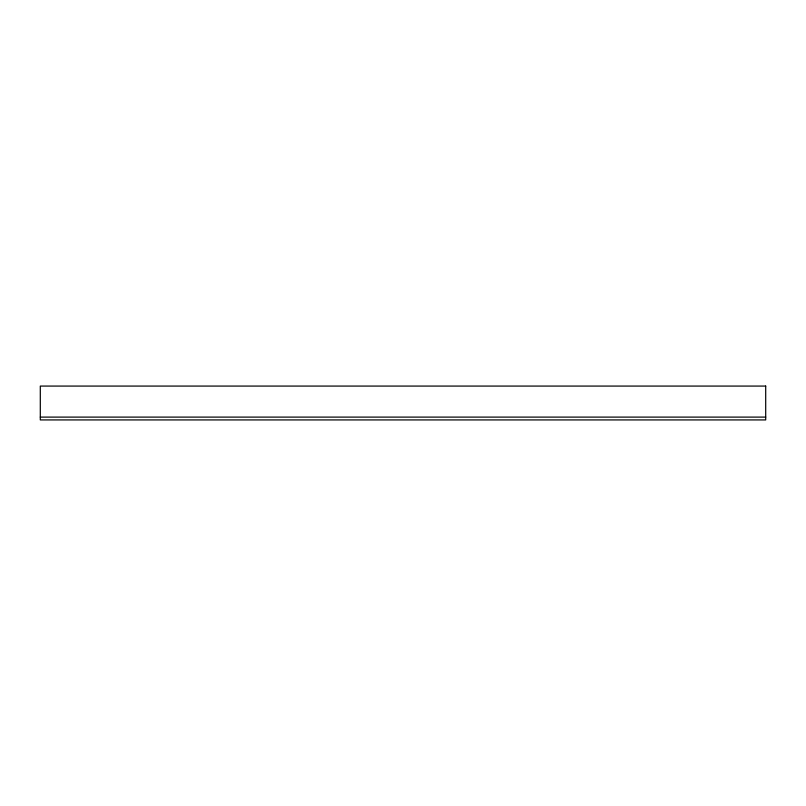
<?xml version="1.0" encoding="UTF-8"?>
<svg xmlns="http://www.w3.org/2000/svg" width="806" height="806" viewBox="0 0 806 806"><rect width="100%" height="100%" fill="white"/><g stroke="black" fill="none" stroke-linecap="round" stroke-linejoin="round"><path stroke-width="1.21" d="M40.3 417.105L765.7 417.105M765.7 386.074L40.3 386.074L40.3 419.926L765.7 419.926L765.7 386.074"/></g></svg>
